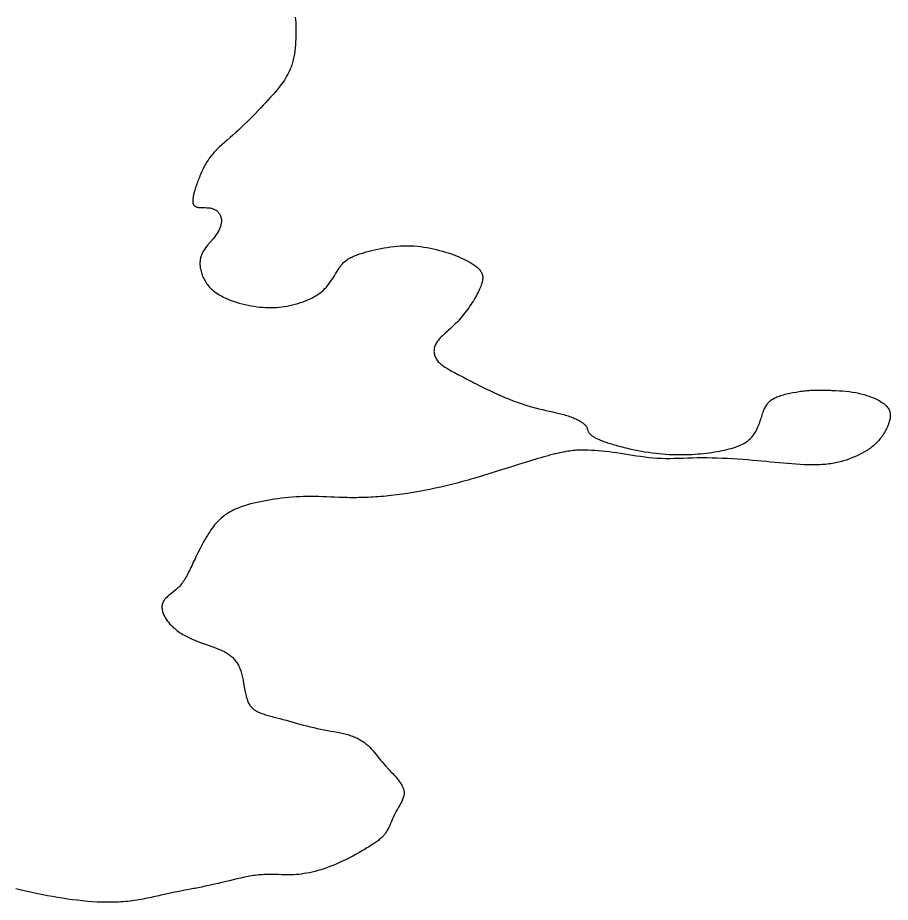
# Model space of a CAD drawing. Header units: millimetres. Extents: x -2455 to 4872, y -929 to 8563.
# Drawn here: x 1393 to 4872, y 289 to 3817 of the extents above; entities that cross this region are included whole.
import ezdxf

# ---------------------------------------------------------------- set-up
doc = ezdxf.new("R2010")
doc.units = ezdxf.units.MM
doc.layers.add('178', color=7, linetype='Continuous')

msp = doc.modelspace()

# ---------------------------------------------------------------- linework, layer by layer
at = {"layer": '178', "elevation": 178}
msp.add_lwpolyline([(2499.5, 3819.1), (2500.6, 3808.9), (2501.3, 3798.6), (2501.7, 3788.2), (2501.9, 3777.6), (2501.9, 3766.7), (2501.8, 3755.6), (2501.5, 3744.1), (2501.1, 3732.3), (2500.6, 3720.4), (2499.8, 3708.4), (2498.8, 3696.3), (2497.5, 3684.3), (2495.9, 3672.4), (2493.9, 3660.7), (2492.8, 3655), (2491.5, 3649.3), (2490.2, 3643.7), (2488.7, 3638.3), (2487.1, 3632.9), (2485.4, 3627.6), (2483.6, 3622.4), (2481.7, 3617.2), (2479.6, 3612.2), (2477.4, 3607.1), (2475.1, 3602.2), (2472.7, 3597.2), (2470.2, 3592.4), (2467.6, 3587.5), (2462, 3577.9), (2455.9, 3568.3), (2449.4, 3558.7), (2442.4, 3549.1), (2434.9, 3539.4), (2427.1, 3529.5), (2418.8, 3519.6), (2410.1, 3509.6), (2401.1, 3499.4), (2391.7, 3489.1), (2382, 3478.6), (2372, 3468), (2361.8, 3457.2), (2351.3, 3446.2), (2340.6, 3435.1), (2329.7, 3424), (2318.7, 3412.8), (2307.5, 3401.7), (2296.2, 3390.7), (2284.9, 3379.8), (2273.5, 3369.1), (2262.1, 3358.7), (2250.7, 3348.6), (2239.4, 3338.8), (2228.2, 3329.1), (2217.2, 3319.6), (2206.5, 3310.1), (2196.1, 3300.5), (2191, 3295.7), (2186.1, 3290.8), (2181.3, 3285.9), (2176.6, 3280.9), (2172.1, 3275.8), (2167.7, 3270.7), (2163.4, 3265.4), (2159.3, 3260.1), (2155.4, 3254.6), (2151.6, 3249.1), (2148, 3243.5), (2144.6, 3237.8), (2141.2, 3232.1), (2138.1, 3226.3), (2135, 3220.5), (2132.1, 3214.7), (2129.3, 3208.9), (2126.6, 3203.1), (2121.6, 3191.6), (2119.2, 3185.9), (2117, 3180.2), (2114.8, 3174.7), (2112.8, 3169.2), (2110.8, 3163.9), (2108.9, 3158.6), (2107.1, 3153.5), (2105.4, 3148.5), (2103.7, 3143.6), (2102.2, 3138.9), (2100.7, 3134.3), (2099.3, 3129.8), (2098, 3125.5), (2096.8, 3121.3), (2095.7, 3117.2), (2094.7, 3113.3), (2093.8, 3109.5), (2093, 3105.9), (2092.3, 3102.4), (2091.8, 3099.1), (2091.3, 3095.9), (2091, 3092.8), (2090.7, 3089.9), (2090.6, 3087.2), (2090.7, 3084.6), (2090.8, 3082.1), (2091.1, 3079.8), (2091.5, 3077.7), (2092.1, 3075.7), (2092.7, 3073.8), (2093.5, 3072.1), (2094.4, 3070.5), (2095.5, 3069), (2096.7, 3067.7), (2098, 3066.4), (2099.5, 3065.3), (2101.1, 3064.3), (2102.8, 3063.5), (2104.6, 3062.7), (2106.6, 3062), (2108.8, 3061.4), (2111, 3061), (2113.4, 3060.6), (2115.9, 3060.3), (2118.6, 3060.1), (2121.4, 3059.9), (2127.3, 3059.7), (2133.5, 3059.7), (2139.9, 3059.6), (2146.4, 3059.4), (2152.9, 3058.9), (2159.4, 3058.1), (2162.6, 3057.6), (2165.7, 3056.9), (2168.8, 3056), (2171.7, 3055), (2174.6, 3053.9), (2177.4, 3052.6), (2180.1, 3051.1), (2182.7, 3049.4), (2185.1, 3047.7), (2187.5, 3045.8), (2189.7, 3043.7), (2191.8, 3041.5), (2193.7, 3039.2), (2195.5, 3036.8), (2197.2, 3034.3), (2198.7, 3031.7), (2200.1, 3029), (2201.3, 3026.2), (2202.3, 3023.4), (2203.2, 3020.4), (2203.9, 3017.4), (2204.4, 3014.4), (2204.8, 3011.2), (2204.9, 3008.1), (2204.9, 3004.8), (2204.7, 3001.6), (2204.3, 2998.3), (2203.8, 2995), (2203.1, 2991.7), (2202.3, 2988.3), (2201.3, 2984.9), (2200.1, 2981.5), (2198.9, 2978.2), (2197.5, 2974.8), (2195.9, 2971.4), (2194.3, 2968), (2190.6, 2961.3), (2186.5, 2954.7), (2182.1, 2948.2), (2177.3, 2941.8), (2172.3, 2935.6), (2161.8, 2923.4), (2151.4, 2911.3), (2146.4, 2905.3), (2141.7, 2899.2), (2137.3, 2893), (2133.3, 2886.7), (2131.5, 2883.5), (2129.8, 2880.3), (2128.2, 2877), (2126.7, 2873.7), (2125.3, 2870.3), (2124.1, 2866.9), (2123, 2863.4), (2122.1, 2859.9), (2121.3, 2856.2), (2120.6, 2852.5), (2120.1, 2848.7), (2119.7, 2844.9), (2119.5, 2840.9), (2119.5, 2836.8), (2119.6, 2832.7), (2119.8, 2828.4), (2120.3, 2824), (2120.9, 2819.6), (2121.7, 2815), (2122.6, 2810.3), (2123.8, 2805.6), (2125.1, 2800.8), (2126.6, 2796), (2128.3, 2791.2), (2130.2, 2786.3), (2132.3, 2781.4), (2134.6, 2776.6), (2137.1, 2771.8), (2139.8, 2767), (2142.7, 2762.2), (2145.8, 2757.6), (2149.1, 2753), (2152.6, 2748.5), (2156.4, 2744.1), (2160.3, 2739.9), (2164.5, 2735.7), (2169, 2731.7), (2173.6, 2727.9), (2178.4, 2724.1), (2183.4, 2720.5), (2188.5, 2717.1), (2193.8, 2713.7), (2199.3, 2710.5), (2204.8, 2707.4), (2210.5, 2704.4), (2216.3, 2701.6), (2222.1, 2698.8), (2228, 2696.2), (2240.1, 2691.2), (2252.2, 2686.7), (2264.3, 2682.6), (2276.4, 2678.9), (2288.4, 2675.6), (2300.3, 2672.7), (2312.1, 2670.1), (2323.8, 2667.9), (2335.4, 2666), (2346.9, 2664.4), (2358.2, 2663.1), (2369.5, 2662.2), (2380.7, 2661.5), (2391.8, 2661.1), (2402.8, 2661), (2413.7, 2661.3), (2424.5, 2661.8), (2435.3, 2662.6), (2446, 2663.7), (2456.7, 2665.2), (2467.4, 2667), (2478.1, 2669.1), (2488.8, 2671.5), (2499.4, 2674.3), (2509.8, 2677.3), (2520.2, 2680.6), (2530.3, 2684.1), (2540.1, 2687.9), (2549.6, 2691.8), (2558.8, 2696), (2567.5, 2700.3), (2571.7, 2702.6), (2575.8, 2704.8), (2583.6, 2709.5), (2591.1, 2714.4), (2598.2, 2719.5), (2604.9, 2724.9), (2611.4, 2730.6), (2617.5, 2736.6), (2623.5, 2743), (2629.2, 2749.8), (2634.7, 2756.9), (2640, 2764.4), (2645.2, 2772.2), (2650.3, 2780), (2655.2, 2787.9), (2660, 2795.8), (2664.7, 2803.4), (2669.4, 2810.7), (2674, 2817.7), (2676.2, 2821), (2678.5, 2824.1), (2680.8, 2827.1), (2683, 2830), (2685.3, 2832.8), (2687.6, 2835.4), (2692.3, 2840.3), (2697.2, 2844.9), (2702.4, 2849.1), (2708, 2853.1), (2710.9, 2855), (2714, 2856.8), (2717.1, 2858.6), (2720.5, 2860.3), (2723.9, 2862.1), (2727.6, 2863.8), (2731.4, 2865.5), (2735.3, 2867.1), (2739.4, 2868.8), (2743.7, 2870.4), (2748.1, 2872), (2752.6, 2873.6), (2757.3, 2875.2), (2762.1, 2876.8), (2767, 2878.3), (2772.1, 2879.8), (2782.6, 2882.8), (2793.5, 2885.7), (2804.8, 2888.5), (2816.4, 2891.3), (2828.4, 2893.9), (2840.6, 2896.5), (2853.2, 2898.8), (2865.9, 2901), (2878.8, 2903), (2891.9, 2904.6), (2905.2, 2906), (2918.5, 2907), (2931.9, 2907.6), (2945.4, 2907.7), (2958.8, 2907.4), (2972.3, 2906.7), (2985.6, 2905.6), (2998.9, 2904.2), (3012.1, 2902.3), (3025.1, 2900.2), (3037.9, 2897.8), (3050.5, 2895.2), (3062.9, 2892.3), (3075, 2889.2), (3086.7, 2885.9), (3098.3, 2882.5), (3109.5, 2878.8), (3120.5, 2875), (3131.3, 2871.1), (3141.8, 2867), (3152, 2862.7), (3162.1, 2858.3), (3171.9, 2853.7), (3181.4, 2849.1), (3190.6, 2844.2), (3195, 2841.8), (3199.3, 2839.3), (3203.5, 2836.8), (3207.6, 2834.2), (3211.5, 2831.6), (3215.2, 2829), (3218.8, 2826.3), (3222.2, 2823.6), (3225.4, 2820.8), (3228.5, 2818.1), (3231.3, 2815.2), (3233.9, 2812.4), (3236.3, 2809.5), (3238.4, 2806.5), (3240.3, 2803.6), (3242, 2800.5), (3243.4, 2797.4), (3244.6, 2794.2), (3245.5, 2790.9), (3246.2, 2787.5), (3246.6, 2784), (3246.8, 2780.3), (3246.7, 2776.5), (3246.4, 2772.6), (3245.8, 2768.4), (3244.9, 2764.1), (3243.8, 2759.6), (3242.4, 2754.9), (3240.7, 2750), (3238.7, 2744.9), (3236.5, 2739.5), (3234, 2733.8), (3231.2, 2727.9), (3228.2, 2721.8), (3224.9, 2715.5), (3221.3, 2708.9), (3217.6, 2702.3), (3213.6, 2695.5), (3209.4, 2688.5), (3205, 2681.6), (3200.5, 2674.5), (3195.8, 2667.5), (3190.9, 2660.4), (3186, 2653.4), (3180.9, 2646.4), (3175.7, 2639.5), (3170.4, 2632.8), (3165, 2626.1), (3159.5, 2619.6), (3154, 2613.4), (3148.5, 2607.3), (3142.9, 2601.4), (3137.3, 2595.8), (3131.8, 2590.4), (3126.3, 2585.1), (3120.8, 2580), (3115.4, 2575.1), (3110.1, 2570.3), (3104.9, 2565.7), (3099.9, 2561.2), (3095, 2556.7), (3090.3, 2552.4), (3085.8, 2548.1), (3081.5, 2543.9), (3077.4, 2539.8), (3073.6, 2535.6), (3070.1, 2531.5), (3066.9, 2527.5), (3064, 2523.4), (3061.4, 2519.3), (3059.2, 2515.1), (3057.3, 2511), (3055.7, 2506.8), (3054.4, 2502.7), (3053.5, 2498.6), (3052.8, 2494.5), (3052.5, 2490.4), (3052.4, 2486.3), (3052.7, 2482.3), (3053.2, 2478.3), (3054, 2474.3), (3055.1, 2470.5), (3056.4, 2466.6), (3058, 2462.9), (3059.8, 2459.2), (3061.9, 2455.6), (3064.3, 2452.1), (3066.9, 2448.6), (3069.7, 2445.3), (3072.7, 2442.1), (3076, 2438.9), (3079.5, 2435.8), (3083.3, 2432.7), (3087.3, 2429.7), (3091.6, 2426.6), (3096, 2423.6), (3100.8, 2420.6), (3105.8, 2417.5), (3111.1, 2414.5), (3116.6, 2411.3), (3122.3, 2408.1), (3128.4, 2404.9), (3134.7, 2401.5), (3141.2, 2398), (3148.1, 2394.5), (3155.2, 2390.8), (3162.6, 2386.9), (3170.2, 2382.9), (3178.1, 2378.8), (3186.2, 2374.6), (3194.5, 2370.3), (3203, 2365.9), (3211.7, 2361.5), (3220.5, 2357), (3238.4, 2347.9), (3256.6, 2338.9), (3275, 2329.9), (3293.3, 2321.3), (3302.3, 2317.1), (3311.4, 2313), (3320.3, 2309.1), (3329.1, 2305.2), (3337.7, 2301.6), (3346.3, 2298.1), (3354.8, 2294.7), (3363.1, 2291.4), (3371.3, 2288.3), (3379.5, 2285.3), (3387.5, 2282.4), (3395.5, 2279.7), (3403.3, 2277), (3411.1, 2274.5), (3418.8, 2272.1), (3426.4, 2269.7), (3441.4, 2265.3), (3456.1, 2261.3), (3470.6, 2257.6), (3484.9, 2254.1), (3498.9, 2250.9), (3512.6, 2247.8), (3526, 2244.9), (3539, 2241.9), (3551.7, 2238.9), (3564, 2235.8), (3569.9, 2234.2), (3575.8, 2232.6), (3581.5, 2230.9), (3587.2, 2229.1), (3592.7, 2227.3), (3598, 2225.3), (3603.3, 2223.3), (3608.3, 2221.3), (3613.2, 2219.2), (3618, 2217), (3622.6, 2214.8), (3626.9, 2212.5), (3631.1, 2210.3), (3635.1, 2207.9), (3638.8, 2205.6), (3642.3, 2203.2), (3645.6, 2200.8), (3648.7, 2198.4), (3651.4, 2196), (3653.9, 2193.6), (3656.2, 2191.2), (3658.1, 2188.8), (3659.8, 2186.4), (3661.1, 2184.1), (3662.2, 2181.8), (3663.1, 2179.4), (3664.6, 2174.8), (3666.1, 2170.1), (3667, 2167.7), (3668.1, 2165.2), (3669.5, 2162.8), (3671.2, 2160.3), (3673.3, 2157.7), (3674.5, 2156.4), (3675.8, 2155.1), (3677.3, 2153.7), (3678.9, 2152.4), (3680.6, 2151), (3682.5, 2149.6), (3684.6, 2148.2), (3686.8, 2146.7), (3689.2, 2145.2), (3691.8, 2143.8), (3694.6, 2142.2), (3697.6, 2140.7), (3700.8, 2139.1), (3704.3, 2137.5), (3707.9, 2135.9), (3711.8, 2134.3), (3715.9, 2132.6), (3720.1, 2130.9), (3724.6, 2129.2), (3729.3, 2127.5), (3734.1, 2125.8), (3739.1, 2124), (3744.3, 2122.3), (3749.6, 2120.6), (3755.1, 2118.8), (3760.7, 2117.1), (3766.5, 2115.3), (3772.4, 2113.6), (3778.5, 2111.8), (3784.6, 2110.1), (3797.2, 2106.7), (3810.3, 2103.4), (3823.6, 2100.1), (3837.2, 2097), (3851.1, 2094), (3865.1, 2091.2), (3879.3, 2088.5), (3893.4, 2086.1), (3907.6, 2083.8), (3921.8, 2081.8), (3935.8, 2080), (3949.7, 2078.5), (3963.4, 2077.3), (3977, 2076.3), (3990.5, 2075.5), (4003.8, 2075), (4016.9, 2074.6), (4029.8, 2074.5), (4042.6, 2074.5), (4055.2, 2074.8), (4067.6, 2075.2), (4079.9, 2075.8), (4091.9, 2076.5), (4103.8, 2077.4), (4115.5, 2078.4), (4126.9, 2079.6), (4138.2, 2080.9), (4149.2, 2082.2), (4160.1, 2083.7), (4170.7, 2085.3), (4181.1, 2087), (4191.2, 2088.7), (4201.1, 2090.6), (4210.8, 2092.6), (4220.2, 2094.8), (4229.3, 2097.1), (4238.1, 2099.5), (4246.7, 2102.1), (4254.9, 2104.9), (4262.8, 2107.9), (4270.5, 2111.1), (4277.8, 2114.4), (4284.7, 2118), (4291.4, 2121.8), (4297.6, 2125.8), (4303.5, 2130.1), (4309.1, 2134.6), (4314.2, 2139.4), (4319, 2144.5), (4323.5, 2149.8), (4327.5, 2155.3), (4331.3, 2160.9), (4334.8, 2166.8), (4338, 2172.7), (4341, 2178.8), (4343.8, 2184.9), (4346.3, 2191), (4348.7, 2197.2), (4350.9, 2203.3), (4353.1, 2209.4), (4355.1, 2215.4), (4357, 2221.3), (4358.8, 2227.1), (4360.6, 2232.7), (4362.5, 2238.2), (4364.3, 2243.4), (4366.1, 2248.4), (4368, 2253.1), (4370, 2257.6), (4372, 2261.8), (4374.1, 2265.8), (4376.4, 2269.7), (4378.7, 2273.3), (4381.2, 2276.7), (4383.7, 2279.9), (4386.5, 2283), (4389.4, 2285.9), (4392.4, 2288.7), (4395.7, 2291.3), (4399.1, 2293.8), (4402.8, 2296.1), (4406.7, 2298.4), (4410.8, 2300.6), (4415.1, 2302.6), (4419.7, 2304.6), (4424.6, 2306.6), (4429.7, 2308.4), (4435, 2310.2), (4440.6, 2311.9), (4446.3, 2313.6), (4452.2, 2315.2), (4458.2, 2316.7), (4470.5, 2319.5), (4483, 2322.1), (4495.6, 2324.3), (4508, 2326.3), (4514.1, 2327.2), (4520.1, 2327.9), (4526, 2328.7), (4531.7, 2329.3), (4537.2, 2329.9), (4542.6, 2330.4), (4547.8, 2330.8), (4553, 2331.1), (4562.9, 2331.7), (4572.6, 2332), (4582.1, 2332.1), (4591.6, 2332.1), (4601.3, 2332), (4611.3, 2331.8), (4616.4, 2331.6), (4621.7, 2331.5), (4627.1, 2331.3), (4632.6, 2331.2), (4638.3, 2331), (4644.1, 2330.8), (4656.1, 2330.3), (4668.4, 2329.6), (4681.1, 2328.7), (4694.1, 2327.6), (4707.3, 2326), (4720.7, 2324.1), (4734.1, 2321.8), (4740.9, 2320.4), (4747.6, 2319), (4754.3, 2317.3), (4761, 2315.6), (4767.6, 2313.8), (4774.1, 2311.8), (4780.6, 2309.7), (4786.9, 2307.5), (4793.1, 2305.3), (4799.2, 2302.9), (4805.2, 2300.5), (4810.9, 2297.9), (4816.5, 2295.3), (4821.9, 2292.6), (4827, 2289.9), (4832, 2287), (4836.6, 2284.2), (4841, 2281.2), (4845.1, 2278.3), (4848.9, 2275.3), (4852.4, 2272.2), (4855.5, 2269.1), (4858.4, 2266), (4860.9, 2262.8), (4863.2, 2259.5), (4865.2, 2256.2), (4866.9, 2252.8), (4868.3, 2249.4), (4869.5, 2245.9), (4870.3, 2242.3), (4871, 2238.6), (4871.4, 2234.9), (4871.5, 2231.1), (4871.4, 2227.2), (4871.1, 2223.1), (4870.5, 2219), (4869.8, 2214.8), (4868.8, 2210.5), (4867.6, 2206.1), (4866.2, 2201.6), (4864.6, 2197), (4862.8, 2192.3), (4860.9, 2187.6), (4858.7, 2182.8), (4856.4, 2177.9), (4854, 2173.1), (4851.3, 2168.2), (4848.6, 2163.4), (4845.6, 2158.6), (4842.6, 2153.8), (4839.4, 2149.1), (4836, 2144.4), (4832.6, 2139.8), (4829, 2135.3), (4825.3, 2130.9), (4821.5, 2126.6), (4817.6, 2122.5), (4813.6, 2118.5), (4809.5, 2114.6), (4805.4, 2110.9), (4801.1, 2107.3), (4796.8, 2103.9), (4792.3, 2100.5), (4787.8, 2097.3), (4783.3, 2094.2), (4778.6, 2091.2), (4769.1, 2085.5), (4759.3, 2080.1), (4749.2, 2075.1), (4739, 2070.2), (4728.5, 2065.7), (4717.7, 2061.3), (4706.8, 2057.1), (4695.6, 2053.1), (4684, 2049.5), (4678.1, 2047.7), (4672.1, 2046.1), (4666, 2044.6), (4659.8, 2043.1), (4653.5, 2041.7), (4647.1, 2040.5), (4640.6, 2039.3), (4633.9, 2038.3), (4627.2, 2037.3), (4620.3, 2036.5), (4613.2, 2035.8), (4606, 2035.2), (4598.7, 2034.7), (4591.3, 2034.3), (4583.8, 2034.1), (4576.1, 2033.9), (4568.4, 2033.8), (4560.6, 2033.8), (4544.7, 2034.1), (4528.5, 2034.6), (4512.1, 2035.5), (4495.5, 2036.5), (4478.8, 2037.7), (4462.1, 2039), (4445.3, 2040.4), (4428.4, 2041.9), (4411.4, 2043.5), (4394.1, 2045.1), (4376.6, 2046.8), (4358.7, 2048.4), (4340.5, 2050.1), (4321.9, 2051.7), (4312.4, 2052.5), (4302.8, 2053.3), (4283.2, 2054.8), (4263.2, 2056.2), (4242.8, 2057.4), (4222.3, 2058.6), (4201.8, 2059.6), (4181.2, 2060.4), (4160.8, 2060.9), (4140.6, 2061.3), (4130.6, 2061.4), (4120.8, 2061.4), (4111, 2061.3), (4101.4, 2061.2), (4082.5, 2060.8), (4064, 2060.3), (4045.8, 2059.7), (4028, 2059.1), (4010.4, 2058.7), (3993.1, 2058.4), (3976, 2058.4), (3959, 2058.8), (3950.6, 2059.1), (3942.2, 2059.6), (3925.4, 2060.8), (3908.8, 2062.5), (3892.3, 2064.4), (3875.9, 2066.6), (3859.6, 2069), (3843.5, 2071.5), (3827.5, 2074), (3811.8, 2076.5), (3796.2, 2078.9), (3780.8, 2081.2), (3765.7, 2083.3), (3750.7, 2085.2), (3736, 2086.9), (3721.6, 2088.4), (3707.4, 2089.7), (3693.5, 2090.8), (3679.9, 2091.7), (3666.7, 2092.2), (3653.7, 2092.6), (3640.9, 2092.6), (3634.4, 2092.4), (3627.9, 2092.2), (3621.3, 2091.8), (3614.6, 2091.3), (3607.7, 2090.7), (3600.7, 2089.9), (3593.4, 2088.9), (3585.9, 2087.8), (3578.1, 2086.5), (3570, 2085.1), (3561.6, 2083.4), (3552.8, 2081.5), (3543.6, 2079.5), (3538.8, 2078.3), (3533.9, 2077.2), (3528.9, 2075.9), (3523.8, 2074.6), (3518.6, 2073.3), (3513.2, 2071.9), (3507.8, 2070.4), (3502.2, 2068.9), (3490.7, 2065.7), (3478.9, 2062.3), (3466.7, 2058.7), (3454.2, 2055), (3441.5, 2051.2), (3428.6, 2047.2), (3415.4, 2043.2), (3388.8, 2034.8), (3361.9, 2026.4), (3335.1, 2017.9), (3321.8, 2013.7), (3308.7, 2009.6), (3295.7, 2005.5), (3283, 2001.5), (3270.5, 1997.7), (3258.2, 1993.9), (3246.2, 1990.2), (3234.3, 1986.7), (3222.6, 1983.2), (3211.1, 1979.8), (3199.7, 1976.5), (3188.5, 1973.3), (3177.3, 1970.1), (3166.3, 1967.1), (3144.4, 1961.2), (3122.8, 1955.6), (3101.2, 1950.3), (3079.5, 1945.2), (3057.7, 1940.3), (3035.7, 1935.7), (3013.6, 1931.3), (2991.4, 1927.2), (2969.3, 1923.4), (2947.3, 1919.9), (2925.4, 1916.6), (2903.7, 1913.8), (2882.3, 1911.2), (2871.7, 1910.1), (2861.2, 1909.1), (2850.8, 1908.1), (2840.5, 1907.3), (2830.3, 1906.5), (2820.2, 1905.8), (2810.2, 1905.2), (2800.3, 1904.7), (2790.5, 1904.2), (2780.8, 1903.9), (2771.2, 1903.5), (2761.7, 1903.3), (2752.3, 1903.1), (2743, 1903), (2733.9, 1902.9), (2724.8, 1902.9), (2715.8, 1903), (2706.9, 1903.1), (2698.2, 1903.2), (2689.5, 1903.4), (2672.5, 1903.9), (2656, 1904.6), (2639.7, 1905.3), (2623.8, 1906), (2608.1, 1906.6), (2592.7, 1907.2), (2577.4, 1907.6), (2562.3, 1907.9), (2547.2, 1907.9), (2532.3, 1907.6), (2517.3, 1907), (2502.5, 1906.1), (2487.7, 1905), (2473, 1903.7), (2458.5, 1902.1), (2444, 1900.4), (2429.7, 1898.5), (2415.6, 1896.5), (2401.6, 1894.3), (2387.8, 1892), (2374.2, 1889.6), (2360.8, 1887), (2347.6, 1884.2), (2334.5, 1881.2), (2321.6, 1877.9), (2308.9, 1874.4), (2296.5, 1870.5), (2284.2, 1866.3), (2272.1, 1861.7), (2266.1, 1859.3), (2260.2, 1856.7), (2254.3, 1854), (2248.5, 1851.1), (2242.8, 1848.1), (2237, 1844.8), (2231.4, 1841.4), (2225.8, 1837.8), (2220.3, 1834), (2214.8, 1829.9), (2209.3, 1825.6), (2204, 1821.1), (2198.7, 1816.2), (2193.4, 1811.1), (2188.2, 1805.8), (2183.1, 1800.1), (2178, 1794.1), (2173, 1787.8), (2168, 1781.2), (2163.2, 1774.4), (2158.4, 1767.3), (2153.6, 1760.1), (2149, 1752.6), (2144.4, 1745.1), (2139.9, 1737.4), (2135.5, 1729.6), (2126.9, 1713.9), (2118.7, 1698.1), (2110.8, 1682.4), (2107.1, 1674.7), (2103.4, 1667.1), (2099.8, 1659.6), (2096.4, 1652.3), (2093, 1645.2), (2089.8, 1638.3), (2086.6, 1631.5), (2083.4, 1624.8), (2080.4, 1618.4), (2077.3, 1612.1), (2074.3, 1606), (2071.3, 1600.1), (2068.2, 1594.4), (2065.2, 1588.8), (2062.2, 1583.4), (2059.1, 1578.2), (2055.9, 1573.1), (2052.7, 1568.3), (2049.4, 1563.6), (2046.1, 1559.1), (2042.6, 1554.8), (2039, 1550.7), (2035.3, 1546.7), (2031.5, 1543), (2027.7, 1539.3), (2023.8, 1535.9), (2015.9, 1529.3), (2008.1, 1523), (2000.6, 1517.1), (1996.9, 1514.2), (1993.4, 1511.3), (1990.1, 1508.4), (1986.9, 1505.5), (1983.9, 1502.7), (1981.1, 1499.7), (1978.6, 1496.8), (1976.3, 1493.8), (1974.3, 1490.7), (1972.6, 1487.5), (1971.1, 1484.3), (1970, 1481), (1969, 1477.6), (1968.4, 1474.2), (1968, 1470.7), (1967.8, 1467.1), (1967.9, 1463.6), (1968.2, 1459.9), (1968.7, 1456.3), (1969.5, 1452.6), (1970.5, 1448.8), (1971.7, 1445.1), (1973, 1441.3), (1974.6, 1437.5), (1976.4, 1433.7), (1978.3, 1429.8), (1980.4, 1426), (1982.7, 1422.1), (1985.2, 1418.3), (1987.8, 1414.4), (1990.6, 1410.6), (1993.6, 1406.8), (1996.7, 1403), (2000, 1399.2), (2003.4, 1395.5), (2007, 1391.8), (2010.7, 1388.1), (2014.6, 1384.5), (2018.7, 1380.9), (2022.8, 1377.4), (2027.2, 1374), (2031.6, 1370.6), (2036.2, 1367.3), (2041, 1364.1), (2045.9, 1361), (2050.9, 1357.9), (2056, 1355), (2061.3, 1352.1), (2066.6, 1349.4), (2072.1, 1346.7), (2083.3, 1341.5), (2094.7, 1336.6), (2106.2, 1331.9), (2117.9, 1327.4), (2129.5, 1323.1), (2141.1, 1319), (2152.4, 1314.9), (2163.5, 1311), (2174.3, 1307), (2184.7, 1303), (2194.8, 1298.9), (2204.4, 1294.7), (2209.1, 1292.5), (2213.6, 1290.3), (2218, 1288), (2222.3, 1285.7), (2226.5, 1283.3), (2230.5, 1280.8), (2234.4, 1278.2), (2238.2, 1275.5), (2241.8, 1272.7), (2245.3, 1269.9), (2248.6, 1266.9), (2251.8, 1263.8), (2254.8, 1260.6), (2257.7, 1257.2), (2260.5, 1253.8), (2263.1, 1250.2), (2265.7, 1246.6), (2268.1, 1242.7), (2270.4, 1238.8), (2272.5, 1234.7), (2274.6, 1230.5), (2276.6, 1226.2), (2278.4, 1221.7), (2280.2, 1217.1), (2281.8, 1212.3), (2283.4, 1207.4), (2284.9, 1202.4), (2286.3, 1197.1), (2287.6, 1191.8), (2288.9, 1186.3), (2291.2, 1175), (2293.3, 1163.5), (2297.5, 1140.5), (2299.6, 1129.2), (2300.7, 1123.8), (2301.8, 1118.5), (2303.1, 1113.3), (2304.3, 1108.3), (2305.7, 1103.5), (2307.1, 1098.9), (2308.6, 1094.5), (2310.2, 1090.4), (2311.9, 1086.5), (2313.7, 1082.8), (2315.6, 1079.3), (2317.7, 1076), (2319.9, 1072.9), (2322.2, 1069.9), (2324.6, 1067.1), (2327.2, 1064.5), (2329.9, 1062), (2332.8, 1059.7), (2335.8, 1057.4), (2339, 1055.3), (2342.3, 1053.2), (2345.9, 1051.3), (2349.6, 1049.4), (2353.5, 1047.5), (2357.5, 1045.8), (2361.8, 1044.1), (2366.2, 1042.4), (2370.9, 1040.7), (2375.7, 1039.1), (2380.6, 1037.5), (2385.7, 1035.9), (2391, 1034.4), (2396.4, 1032.8), (2402, 1031.3), (2407.7, 1029.8), (2413.4, 1028.2), (2425.4, 1025.1), (2437.7, 1021.9), (2450.4, 1018.6), (2463.4, 1015.2), (2476.6, 1011.6), (2490, 1007.9), (2503.5, 1004.1), (2531.1, 996.5), (2544.9, 992.8), (2558.9, 989.3), (2572.8, 985.9), (2586.7, 982.8), (2600.5, 979.9), (2614.3, 977.2), (2627.8, 974.7), (2641.1, 972.4), (2654.2, 970), (2666.9, 967.7), (2679.3, 965.2), (2685.3, 963.9), (2691.2, 962.6), (2696.9, 961.2), (2702.6, 959.8), (2708.1, 958.3), (2713.5, 956.7), (2718.7, 955.1), (2723.8, 953.3), (2728.7, 951.5), (2733.5, 949.6), (2738.3, 947.6), (2742.8, 945.6), (2747.3, 943.4), (2751.6, 941.2), (2755.9, 938.9), (2760, 936.5), (2764, 934), (2768, 931.5), (2771.8, 928.9), (2775.5, 926.1), (2779.2, 923.3), (2782.7, 920.4), (2789.6, 914.4), (2796.2, 908), (2802.5, 901.3), (2808.7, 894.3), (2814.8, 887.1), (2820.8, 879.7), (2826.9, 872.2), (2833, 864.5), (2839.3, 856.7), (2845.8, 849), (2852.6, 841.2), (2859.6, 833.4), (2873.8, 817.9), (2880.9, 810.3), (2887.9, 802.8), (2894.6, 795.4), (2901, 788.1), (2907, 780.9), (2909.8, 777.4), (2912.5, 774), (2915.1, 770.5), (2917.5, 767.2), (2919.8, 763.8), (2921.9, 760.5), (2923.8, 757.1), (2925.6, 753.8), (2927.2, 750.5), (2928.6, 747.3), (2929.9, 744), (2931, 740.7), (2931.8, 737.4), (2932.5, 734.1), (2932.9, 730.8), (2933.2, 727.4), (2933.2, 724), (2933, 720.6), (2932.6, 717.2), (2932, 713.7), (2931.1, 710.2), (2930, 706.6), (2928.7, 703), (2927.3, 699.3), (2925.6, 695.6), (2923.9, 691.9), (2920, 684.3), (2915.7, 676.6), (2911.2, 668.8), (2906.6, 660.8), (2902, 652.8), (2897.6, 644.6), (2893.6, 636.4), (2889.7, 628.1), (2886.1, 619.9), (2882.6, 611.7), (2879.2, 603.7), (2875.8, 595.8), (2872.4, 588.2), (2868.8, 581), (2865, 574), (2863.1, 570.8), (2861, 567.6), (2858.9, 564.5), (2856.7, 561.5), (2854.3, 558.6), (2851.9, 555.7), (2849.4, 552.9), (2846.7, 550.2), (2843.9, 547.4), (2840.9, 544.7), (2837.8, 542), (2834.5, 539.3), (2831.1, 536.6), (2827.4, 533.9), (2823.6, 531.1), (2819.6, 528.3), (2815.3, 525.4), (2810.9, 522.4), (2806.2, 519.4), (2801.3, 516.2), (2796.1, 513), (2790.8, 509.6), (2785.2, 506.2), (2779.4, 502.8), (2773.5, 499.3), (2767.4, 495.7), (2761.2, 492.1), (2754.9, 488.5), (2741.9, 481.3), (2728.6, 474.1), (2715.2, 467), (2701.7, 460.2), (2688.3, 453.7), (2681.7, 450.6), (2675.2, 447.6), (2662.3, 441.9), (2649.6, 436.6), (2637.2, 431.7), (2624.9, 427.2), (2613, 423.1), (2601.2, 419.3), (2589.7, 415.9), (2578.4, 412.8), (2567.3, 410), (2556.4, 407.6), (2545.7, 405.5), (2535, 403.7), (2524.3, 402.2), (2513.6, 401), (2502.8, 400.1), (2491.9, 399.5), (2480.7, 399.2), (2469.3, 399.1), (2457.5, 399.2), (2445.5, 399.6), (2433.2, 399.9), (2420.6, 400.3), (2407.8, 400.5), (2394.7, 400.6), (2381.3, 400.3), (2374.5, 400.1), (2367.7, 399.7), (2360.8, 399.2), (2353.9, 398.6), (2346.9, 397.8), (2339.8, 396.9), (2332.7, 395.9), (2325.6, 394.8), (2311.1, 392.2), (2296.5, 389.2), (2281.8, 386), (2267, 382.5), (2237, 375.2), (2206.8, 368), (2191.8, 364.5), (2176.8, 361.2), (2162, 358), (2147.5, 354.9), (2133.3, 351.9), (2126.4, 350.5), (2119.6, 349.1), (2112.9, 347.8), (2106.3, 346.5), (2099.9, 345.2), (2093.7, 344), (2087.6, 342.9), (2081.7, 341.7), (2075.9, 340.6), (2070.3, 339.6), (2059.5, 337.5), (2049, 335.6), (2028.3, 331.6), (2017.8, 329.5), (2012.3, 328.4), (2006.8, 327.2), (2001.1, 326), (1995.3, 324.8), (1989.3, 323.5), (1983.1, 322.1), (1976.7, 320.6), (1970, 319.1), (1963.1, 317.5), (1956, 315.9), (1948.8, 314.2), (1941.3, 312.5), (1933.7, 310.8), (1925.8, 309.1), (1917.9, 307.4), (1909.8, 305.7), (1901.5, 304.1), (1893.1, 302.5), (1884.6, 300.9), (1876, 299.4), (1867.3, 298), (1858.5, 296.7), (1849.6, 295.4), (1840.7, 294.3), (1831.7, 293.3), (1822.6, 292.4), (1813.5, 291.6), (1804.3, 291), (1795.1, 290.4), (1785.8, 290), (1776.4, 289.7), (1767, 289.5), (1748.1, 289.5), (1729, 289.9), (1709.7, 290.6), (1690.3, 291.8), (1670.7, 293.3), (1650.9, 295.2), (1631, 297.4), (1611, 299.9), (1590.9, 302.6), (1571, 305.6), (1551.1, 308.8), (1531.4, 312.3), (1511.8, 315.9), (1492.6, 319.6), (1473.7, 323.4), (1455.2, 327.4), (1437, 331.4), (1419.3, 335.4), (1401.9, 339.5), (1384.9, 343.6)], dxfattribs=at)

doc.saveas('drawing.dxf')
